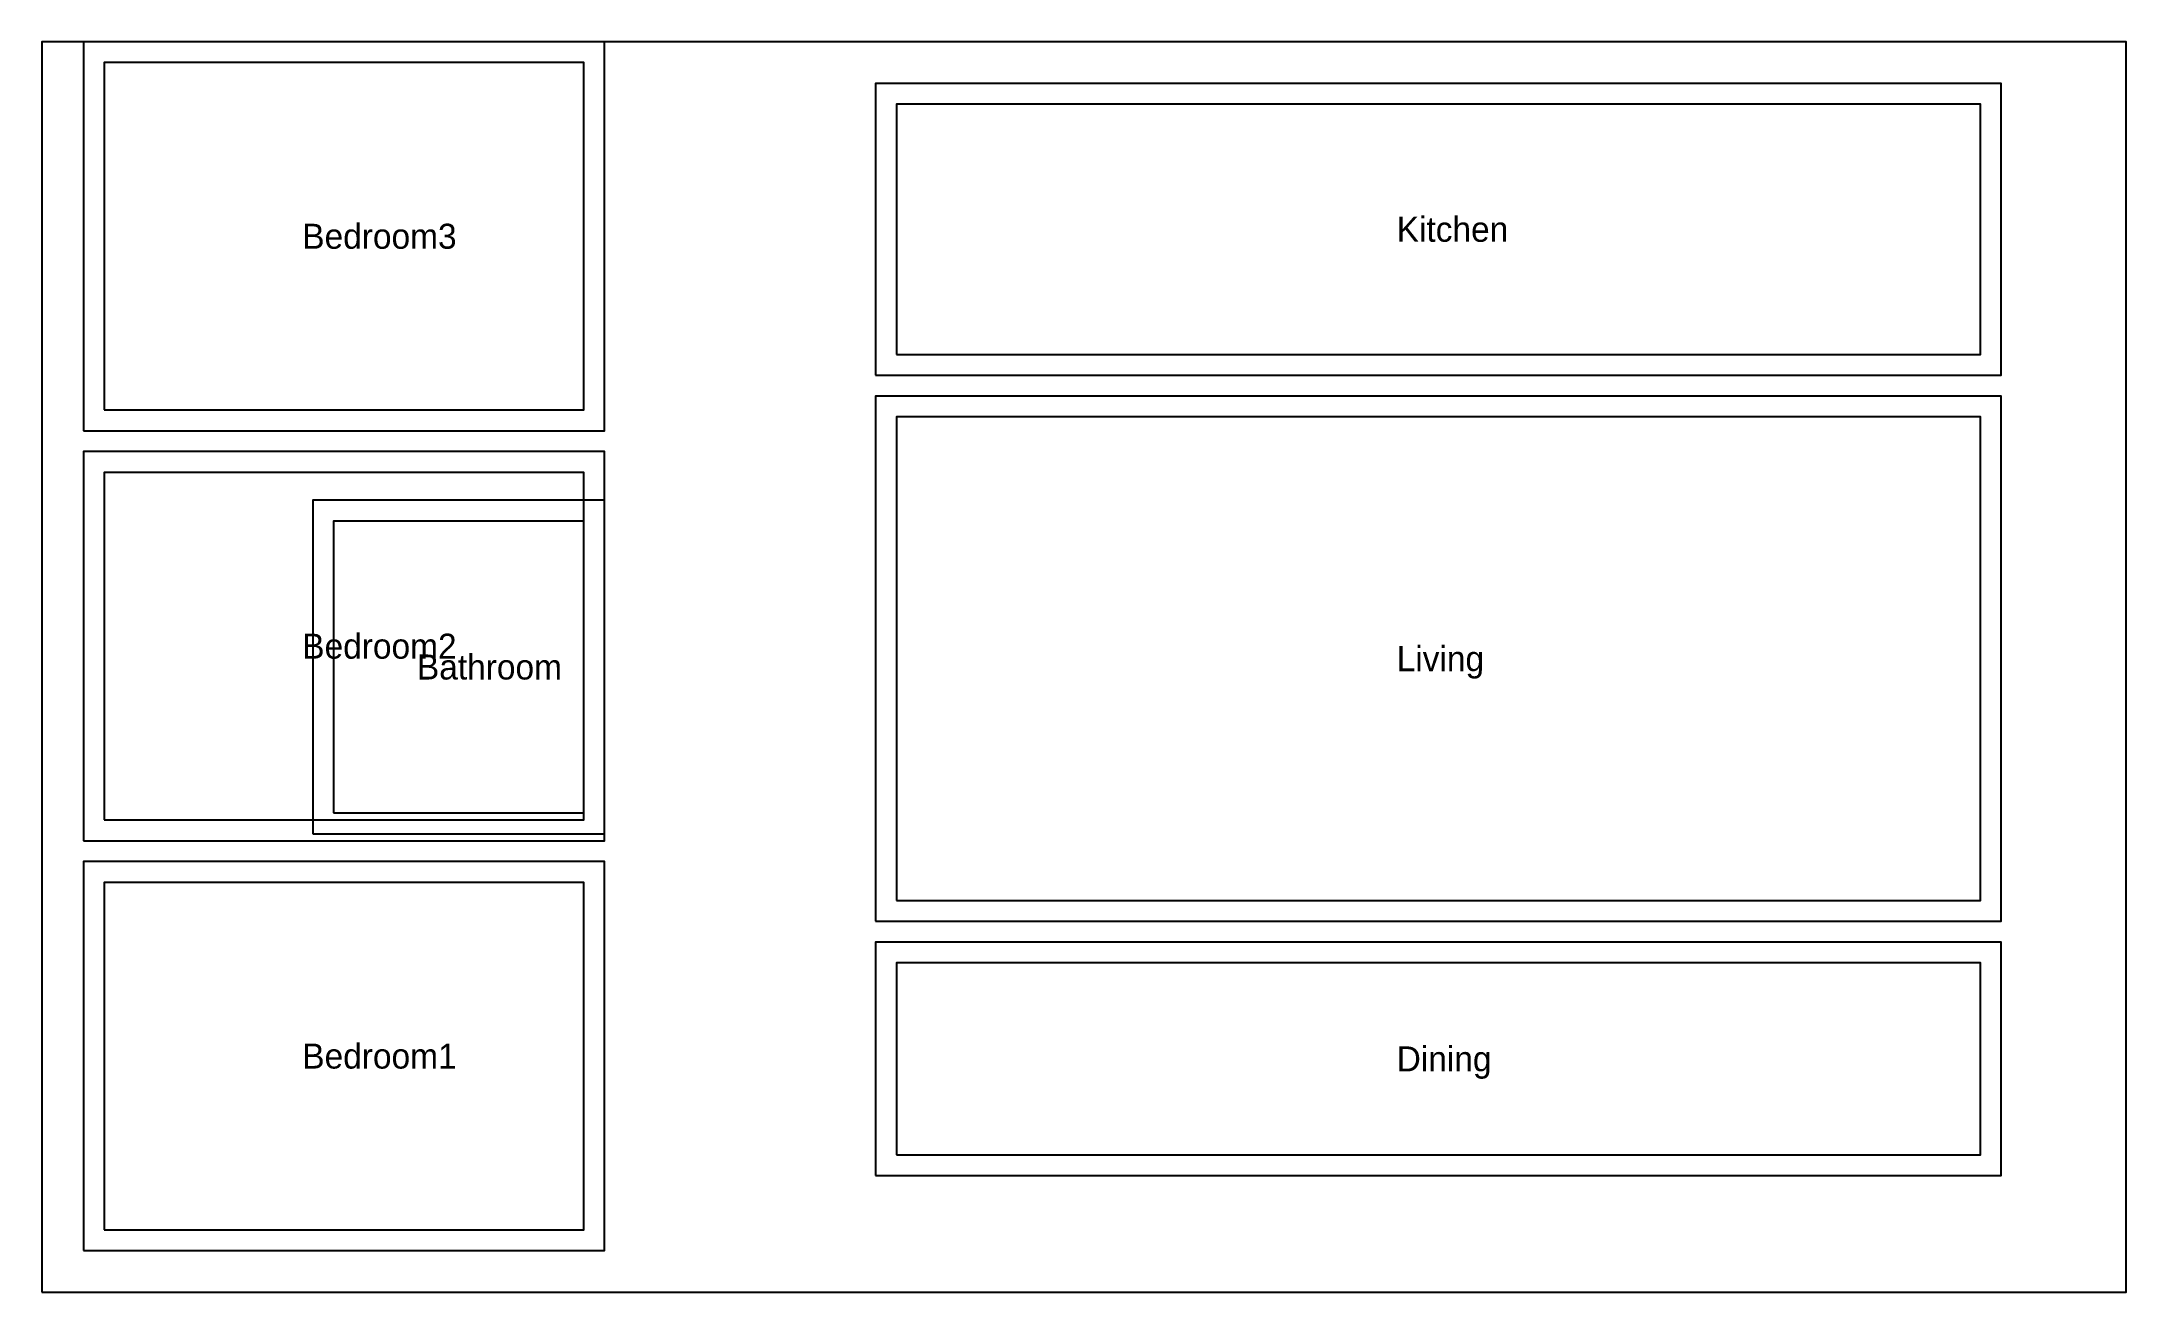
# Model space of a CAD drawing. Header units: metres. Extents: x 0 to 50, y 0 to 30.
import ezdxf

# ---------------------------------------------------------------- set-up
doc = ezdxf.new("R2010")
doc.units = ezdxf.units.M

msp = doc.modelspace()

# ---------------------------------------------------------------- linework, layer by layer
msp.add_lwpolyline([(0, 0), (50, 0), (50, 30), (0, 30)], close=True)
at = {"layer": 'WALLS'}
for points in [[(1, 20.667), (13.5, 20.667), (13.5, 30), (1, 30), (1, 20.667)], [(1.5, 21.167), (13, 21.167), (13, 29.5), (1.5, 29.5), (1.5, 21.167)], [(20, 22), (47, 22), (47, 29), (20, 29), (20, 22)], [(20.5, 22.5), (46.5, 22.5), (46.5, 28.5), (20.5, 28.5), (20.5, 22.5)], [(20, 8.9), (47, 8.9), (47, 21.5), (20, 21.5), (20, 8.9)], [(20.5, 9.4), (46.5, 9.4), (46.5, 21), (20.5, 21), (20.5, 9.4)], [(1, 10.833), (13.5, 10.833), (13.5, 20.167), (1, 20.167), (1, 10.833)], [(1.5, 11.333), (13, 11.333), (13, 19.667), (1.5, 19.667), (1.5, 11.333)], [(6.5, 11), (13.5, 11), (13.5, 19), (6.5, 19), (6.5, 11)], [(7, 11.5), (13, 11.5), (13, 18.5), (7, 18.5), (7, 11.5)], [(1, 1), (13.5, 1), (13.5, 10.333), (1, 10.333), (1, 1)], [(1.5, 1.5), (13, 1.5), (13, 9.833), (1.5, 9.833), (1.5, 1.5)], [(20, 2.8), (47, 2.8), (47, 8.4), (20, 8.4), (20, 2.8)], [(20.5, 3.3), (46.5, 3.3), (46.5, 7.9), (20.5, 7.9), (20.5, 3.3)]]:
    msp.add_lwpolyline(points, close=True, dxfattribs=at)

# ---------------------------------------------------------------- texts
for s, p in [('Bedroom3', (6.25, 25.033)), ('Kitchen', (32.5, 25.2)), ('Bedroom2', (6.25, 15.2)), ('Living', (32.5, 14.9)), ('Bathroom', (9, 14.7)), ('Bedroom1', (6.25, 5.367)), ('Dining', (32.5, 5.3))]:
    msp.add_text(s, height=0.6).set_placement(p)

doc.saveas('drawing.dxf')
